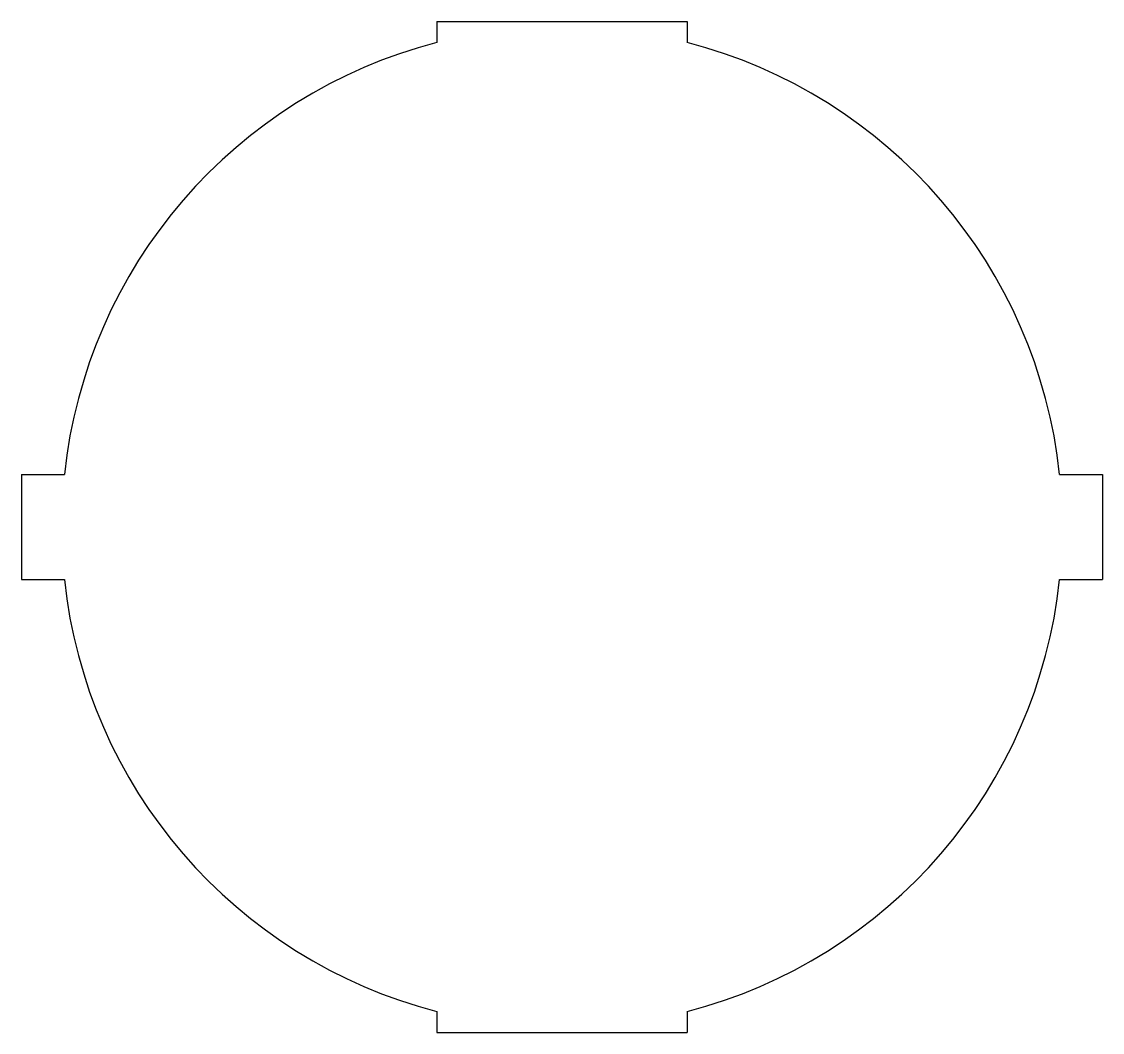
# Model space of a CAD drawing. Header units: millimetres. Extents: x -10.8 to 10.8, y -10.1 to 10.1.
import ezdxf

# ---------------------------------------------------------------- set-up
doc = ezdxf.new("R2010")
doc.units = ezdxf.units.MM

msp = doc.modelspace()

# ---------------------------------------------------------------- linework, layer by layer
at = {"color": 7, "linetype": 'Continuous'}
for p, q in [((-2.5, 10.1), (2.5, 10.1)), ((-2.5, 10.1), (-2.5, 9.682)), ((2.5, 10.1), (2.5, 9.682)), ((-10.8, 1.05), (-9.945, 1.05)), ((-10.8, 1.05), (-10.8, -1.05)), ((9.945, 1.05), (10.8, 1.05)), ((10.8, 1.05), (10.8, -1.05)), ((-10.8, -1.05), (-9.945, -1.05)), ((9.945, -1.05), (10.8, -1.05)), ((-2.5, -9.682), (-2.5, -10.1)), ((2.5, -9.682), (2.5, -10.1)), ((-2.5, -10.1), (2.5, -10.1))]:
    msp.add_line(p, q, dxfattribs=at)
for start, end in [(104.4775, 173.9728), (6.0272, 75.5225), (186.0272, 255.5225), (284.4775, 353.9728)]:
    msp.add_arc((0, 0), 10, start, end, dxfattribs=at)

doc.saveas('drawing.dxf')
